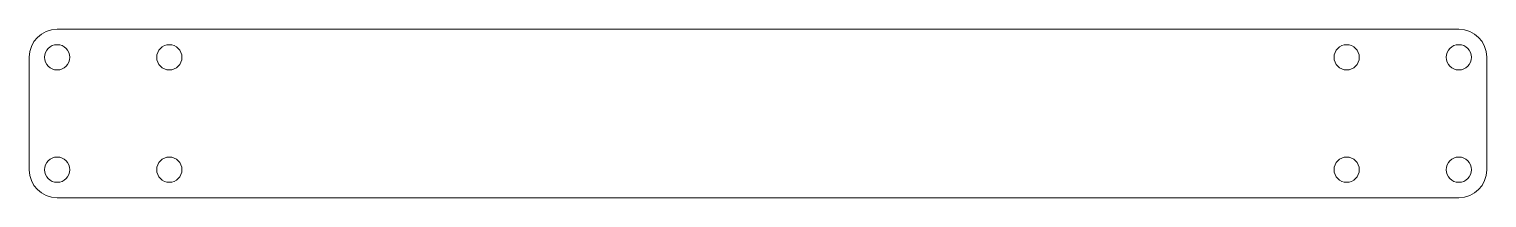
# Model space of a CAD drawing. Header units: millimetres. Extents: x 0 to 260, y 0 to 30.
import ezdxf

# ---------------------------------------------------------------- set-up
doc = ezdxf.new("R2010")
doc.units = ezdxf.units.MM

msp = doc.modelspace()

# ---------------------------------------------------------------- linework, layer by layer
at = {"color": 7, "linetype": 'Continuous', "lineweight": 15}
for p, q in [((255, 30), (5, 30)), ((0, 25), (0, 5)), ((260, 5), (260, 25)), ((5, 0), (255, 0))]:
    msp.add_line(p, q, dxfattribs=at)
for centre in [(5, 25), (25, 25), (235, 25), (255, 25), (5, 5), (25, 5), (235, 5), (255, 5)]:
    msp.add_circle(centre, 2.25, dxfattribs=at)
for centre, start, end in [((5, 25), 90, 180), ((255, 25), 0, 90), ((5, 5), 180, 270), ((255, 5), 270, 0)]:
    msp.add_arc(centre, 5, start, end, dxfattribs=at)

doc.saveas('drawing.dxf')
